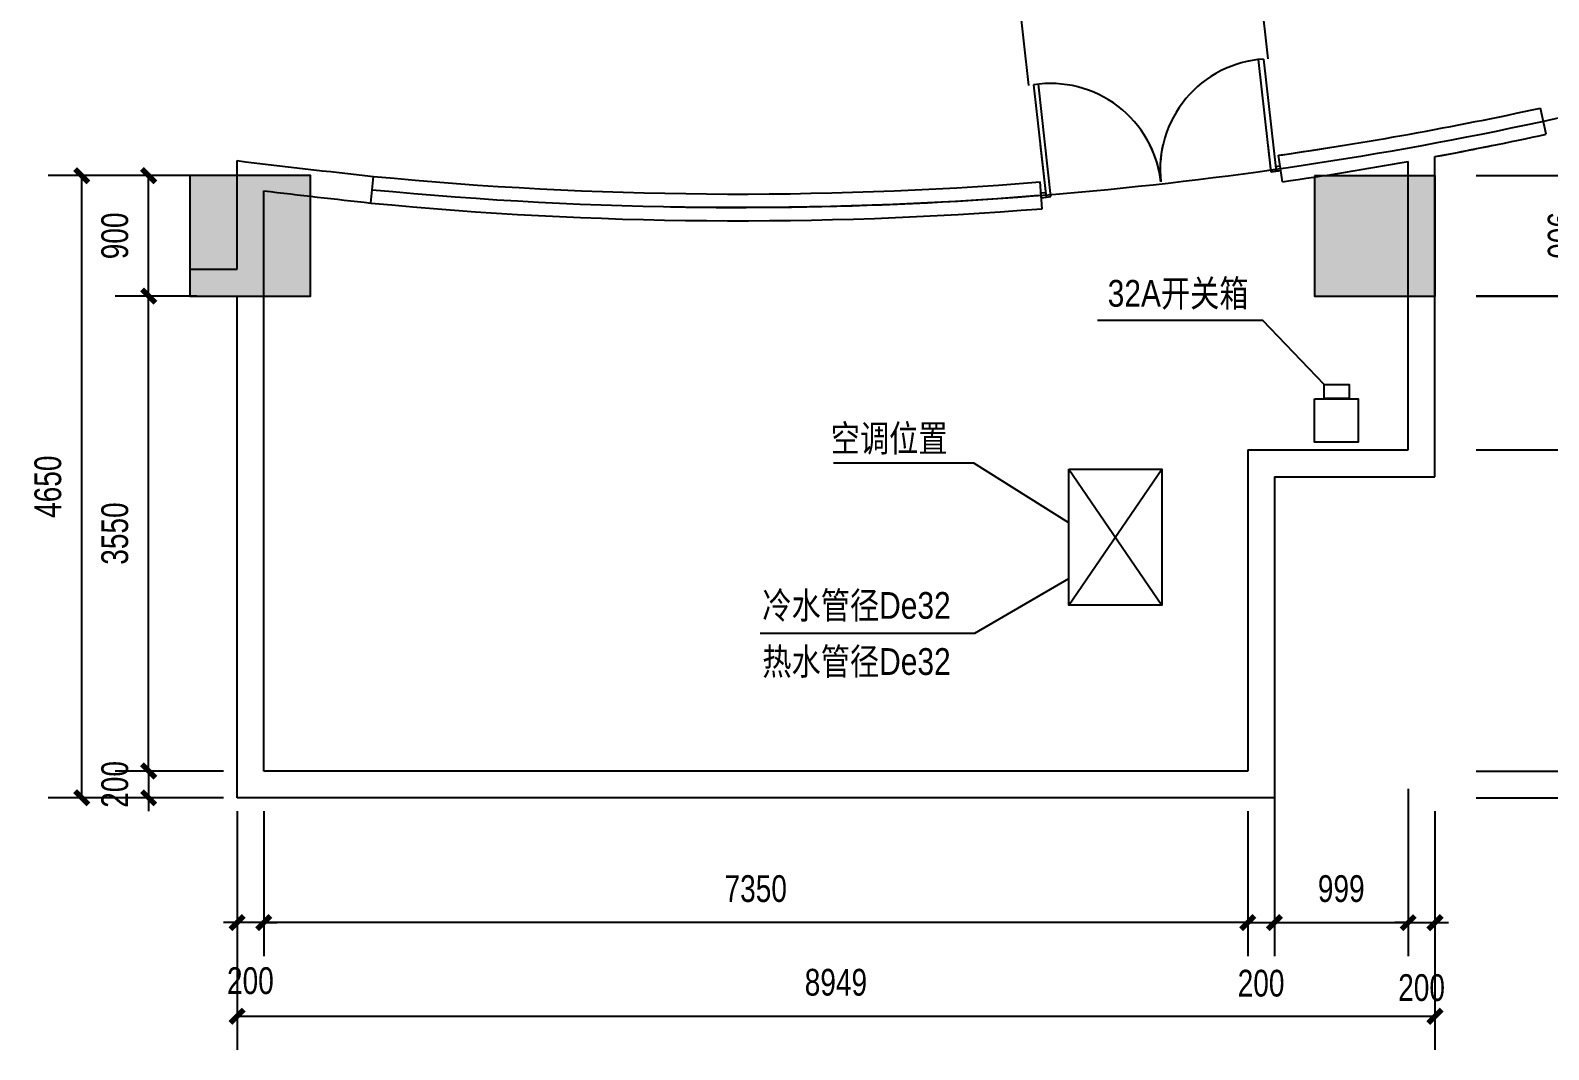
# Model space of a CAD drawing. Extents: x 85517 to 115217, y 60063 to 81065.
# Drawn here: x 93956 to 105298, y 66067 to 73686 of the extents above; entities that cross this region are included whole.
import ezdxf

# ---------------------------------------------------------------- set-up
doc = ezdxf.new("R2010")
doc.units = 0
doc.header["$LTSCALE"] = 1000
doc.layers.get('Defpoints').update_dxf_attribs({"color": 212})
for name, color, linetype in [('0-土建-DOTE', 251, 'Continuous'), ('0-土建-墙体', 7, 'Continuous'), ('0-土建-柱填充', 251, 'Continuous'), ('0-土建-窗', 4, 'Continuous'), ('0-土建-门窗', 3, 'Continuous'), ('DIM TEXT', 7, 'Continuous'), ('新增油烟管井2014-08-06', 2, 'Continuous')]:
    doc.layers.add(name, color=color, linetype=linetype)
doc.styles.get("Standard").update_dxf_attribs({"font": 'arial.ttf', "width": 0.75})
doc.dimstyles.get("Standard").update_dxf_attribs({"dimscale": 100, "dimtxt": 2, "dimasz": 1, "dimexe": 2.5, "dimexo": 3, "dimgap": 1.5, "dimtad": 1, "dimdec": 0, "dimzin": 0, "dimdsep": 46, "dimtxsty": 'Standard', "dimblk": 'ARCHTICK', "dimcen": 0.09, "dimclrd": 3, "dimclre": 3, "dimclrt": 7, "dimadec": 0, "dimazin": 0, "dimtfac": 1, "dimtdec": 0, "dimtix": 1, "dimtmove": 2, "dimatfit": 3, "dimfxl": 0, "dimtolj": 1, "dimtzin": 0, "dimarcsym": 0})

# ---------------------------------------------------------------- blocks, each defined once
blk = doc.blocks.new('A-地下室二层墙体$0$DOOR_C01')
for p, q in [((-0.48, 0.4596), (-0.48, -0.01)), ((-0.46, -0.01), (-0.46, 0.46)), ((0.46, -0.01), (0.46, 0.46)), ((0.48, 0.4596), (0.48, -0.01)), ((-0.5, -0.01), (-0.5, 0.01)), ((-0.5, 0.01), (-0.48, 0.01)), ((0.5, 0.01), (0.48, 0.01)), ((0.5, -0.01), (0.5, 0.01)), ((-0.5, -0.01), (-0.46, -0.01)), ((0.5, -0.01), (0.46, -0.01))]:
    blk.add_line(p, q)
for centre, start, end in [((-0.46, 0), 0, 92.49191), ((0.46, 0), 87.50809, 180)]:
    blk.add_arc(centre, 0.46, start, end)
blk = doc.blocks.new('_ArchTick')
at = {"color": 0, "linetype": 'ByBlock', "const_width": 0.4}
blk.add_lwpolyline([(-0.5, -0.5), (0.5, 0.5)], dxfattribs=at)
blk = doc.blocks.new('*D59')
at = {"layer": 'Defpoints', "color": 0, "transparency": 16777216}
for p in [(95500, 68150), (95700, 68150), (95500, 67017)]:
    blk.add_point(p, dxfattribs=at)
at = {"layer": '新增油烟管井2014-08-06', "color": 3, "lineweight": -2, "transparency": 16777216}
for p, q in [((95500, 67850), (95500, 66767)), ((95700, 67850), (95700, 66767)), ((95500, 67017), (95400, 67017)), ((95700, 67017), (95500, 67017)), ((95700, 67017), (95800, 67017))]:
    blk.add_line(p, q, dxfattribs=at)
at = {"layer": '新增油烟管井2014-08-06', "color": 3, "lineweight": -2, "transparency": 16777216, "xscale": 100, "yscale": 100, "zscale": 100}
for p, rotation in [((95500, 67017), 6.30742159990393e-09), ((95700, 67017), 180.0000000063074)]:
    blk.add_blockref('_ArchTick', p, dxfattribs=dict(at, rotation=rotation))
at = {"layer": '新增油烟管井2014-08-06', "color": 7, "transparency": 16777216, "insert": (95600, 66582), "char_height": 200, "attachment_point": 5, "rotation": 0}
blk.add_mtext('\\A1;200', dxfattribs=at)
blk = doc.blocks.new('*D60')
at = {"layer": 'Defpoints', "color": 0, "transparency": 16777216}
for p in [(104249, 68150), (104449, 68150), (104449, 67017)]:
    blk.add_point(p, dxfattribs=at)
at = {"layer": '新增油烟管井2014-08-06', "color": 3, "lineweight": -2, "transparency": 16777216}
for p, q in [((104249, 67850), (104249, 66767)), ((104449, 67850), (104449, 66767)), ((104249, 67017), (104149, 67017)), ((104249, 67017), (104449, 67017)), ((104449, 67017), (104549, 67017))]:
    blk.add_line(p, q, dxfattribs=at)
at = {"layer": '新增油烟管井2014-08-06', "color": 3, "lineweight": -2, "transparency": 16777216, "xscale": 100, "yscale": 100, "zscale": 100}
blk.add_blockref('_ArchTick', (104249, 67017), dxfattribs=at)
at = {"layer": '新增油烟管井2014-08-06', "color": 3, "lineweight": -2, "transparency": 16777216, "xscale": 100, "yscale": 100, "zscale": 100, "rotation": 180}
blk.add_blockref('_ArchTick', (104449, 67017), dxfattribs=at)
at = {"layer": '新增油烟管井2014-08-06', "color": 7, "transparency": 16777216, "insert": (104349, 66530), "char_height": 200, "attachment_point": 5}
blk.add_mtext('\\A1;200', dxfattribs=at)
blk = doc.blocks.new('*D61')
at = {"layer": 'Defpoints', "color": 0, "transparency": 16777216}
for p in [(103921, 68150), (103921, 67950), (105757, 67950)]:
    blk.add_point(p, dxfattribs=at)
at = {"layer": '新增油烟管井2014-08-06', "color": 3, "lineweight": -2, "transparency": 16777216}
for p, q in [((105757, 68150), (105757, 68250)), ((104757, 68150), (106007, 68150)), ((105757, 68150), (105757, 67950)), ((104757, 67950), (106007, 67950)), ((105757, 67950), (105757, 67850))]:
    blk.add_line(p, q, dxfattribs=at)
at = {"layer": '新增油烟管井2014-08-06', "color": 3, "lineweight": -2, "transparency": 16777216, "xscale": 100, "yscale": 100, "zscale": 100}
for p, rotation in [((105757, 68150), 270), ((105757, 67950), 90)]:
    blk.add_blockref('_ArchTick', p, dxfattribs=dict(at, rotation=rotation))
at = {"layer": '新增油烟管井2014-08-06', "color": 7, "transparency": 16777216, "insert": (105505, 68050), "char_height": 200, "attachment_point": 5, "rotation": 90}
blk.add_mtext('\\A1;200', dxfattribs=at)
blk = doc.blocks.new('*D62')
at = {"layer": 'Defpoints', "color": 0, "transparency": 16777216}
for p in [(103921, 70550), (105757, 70550), (103921, 68150)]:
    blk.add_point(p, dxfattribs=at)
at = {"layer": '新增油烟管井2014-08-06', "color": 3, "lineweight": -2, "transparency": 16777216}
for p, q in [((104757, 70550), (106007, 70550)), ((105757, 68150), (105757, 70550)), ((104757, 68150), (106007, 68150))]:
    blk.add_line(p, q, dxfattribs=at)
at = {"layer": '新增油烟管井2014-08-06', "color": 3, "lineweight": -2, "transparency": 16777216, "xscale": 100, "yscale": 100, "zscale": 100}
for p, rotation in [((105757, 70550), 90), ((105757, 68150), 270)]:
    blk.add_blockref('_ArchTick', p, dxfattribs=dict(at, rotation=rotation))
at = {"layer": '新增油烟管井2014-08-06', "color": 7, "transparency": 16777216, "insert": (105505, 69350), "char_height": 200, "attachment_point": 5, "rotation": 90}
blk.add_mtext('\\A1;2400', dxfattribs=at)
blk = doc.blocks.new('*D63')
at = {"layer": 'Defpoints', "color": 0, "transparency": 16777216}
for p in [(103921, 71700), (105757, 71700), (103921, 70550)]:
    blk.add_point(p, dxfattribs=at)
at = {"layer": '新增油烟管井2014-08-06', "color": 3, "lineweight": -2, "transparency": 16777216}
for p, q in [((104757, 71700), (106007, 71700)), ((105757, 70550), (105757, 71700)), ((104757, 70550), (106007, 70550))]:
    blk.add_line(p, q, dxfattribs=at)
at = {"layer": '新增油烟管井2014-08-06', "color": 3, "lineweight": -2, "transparency": 16777216, "xscale": 100, "yscale": 100, "zscale": 100}
for p, rotation in [((105757, 71700), 90), ((105757, 70550), 270)]:
    blk.add_blockref('_ArchTick', p, dxfattribs=dict(at, rotation=rotation))
at = {"layer": '新增油烟管井2014-08-06', "color": 7, "transparency": 16777216, "insert": (105505, 71125), "char_height": 200, "attachment_point": 5, "rotation": 90}
blk.add_mtext('\\A1;1150', dxfattribs=at)
blk = doc.blocks.new('*D64')
at = {"layer": 'Defpoints', "color": 0, "transparency": 16777216}
for p in [(104121, 72600), (105756, 72602), (104122, 71700)]:
    blk.add_point(p, dxfattribs=at)
at = {"layer": '新增油烟管井2014-08-06', "color": 3, "lineweight": -2, "transparency": 16777216}
for p, q in [((104756, 72601), (106006, 72602)), ((105757, 71702), (105756, 72602)), ((104757, 71701), (106007, 71702))]:
    blk.add_line(p, q, dxfattribs=at)
at = {"layer": '新增油烟管井2014-08-06', "color": 3, "lineweight": -2, "transparency": 16777216, "xscale": 100, "yscale": 100, "zscale": 100}
for p, rotation in [((105756, 72602), 90.07752486366915), ((105757, 71702), 270.0775248636692)]:
    blk.add_blockref('_ArchTick', p, dxfattribs=dict(at, rotation=rotation))
at = {"layer": '新增油烟管井2014-08-06', "color": 7, "transparency": 16777216, "insert": (105390, 72153), "char_height": 200, "attachment_point": 5, "rotation": 270.0775}
blk.add_mtext('\\A1;900', dxfattribs=at)
blk = doc.blocks.new('*D65')
at = {"layer": 'Defpoints', "color": 0, "transparency": 16777216}
for p in [(95700, 68150), (94840, 67950), (95700, 67950)]:
    blk.add_point(p, dxfattribs=at)
at = {"layer": '新增油烟管井2014-08-06', "color": 3, "lineweight": -2, "transparency": 16777216}
for p, q in [((94840, 68150), (94840, 68250)), ((95400, 68150), (94590, 68150)), ((94840, 68150), (94840, 67950)), ((95400, 67950), (94590, 67950)), ((94840, 67950), (94840, 67850))]:
    blk.add_line(p, q, dxfattribs=at)
at = {"layer": '新增油烟管井2014-08-06', "color": 3, "lineweight": -2, "transparency": 16777216, "xscale": 100, "yscale": 100, "zscale": 100}
for p, rotation in [((94840, 68150), 270), ((94840, 67950), 90)]:
    blk.add_blockref('_ArchTick', p, dxfattribs=dict(at, rotation=rotation))
at = {"layer": '新增油烟管井2014-08-06', "color": 7, "transparency": 16777216, "insert": (94588, 68050), "char_height": 200, "attachment_point": 5, "rotation": 90}
blk.add_mtext('\\A1;200', dxfattribs=at)
blk = doc.blocks.new('*D66')
at = {"layer": 'Defpoints', "color": 0, "transparency": 16777216}
for p in [(94840, 71700), (95500, 71700), (95500, 68150)]:
    blk.add_point(p, dxfattribs=at)
at = {"layer": '新增油烟管井2014-08-06', "color": 3, "lineweight": -2, "transparency": 16777216}
for p, q in [((95200, 71700), (94590, 71700)), ((94840, 68150), (94840, 71700)), ((95200, 68150), (94590, 68150))]:
    blk.add_line(p, q, dxfattribs=at)
at = {"layer": '新增油烟管井2014-08-06', "color": 3, "lineweight": -2, "transparency": 16777216, "xscale": 100, "yscale": 100, "zscale": 100}
for p, rotation in [((94840, 71700), 90), ((94840, 68150), 270)]:
    blk.add_blockref('_ArchTick', p, dxfattribs=dict(at, rotation=rotation))
at = {"layer": '新增油烟管井2014-08-06', "color": 7, "transparency": 16777216, "insert": (94588, 69925), "char_height": 200, "attachment_point": 5, "rotation": 90}
blk.add_mtext('\\A1;3550', dxfattribs=at)
blk = doc.blocks.new('*D67')
at = {"layer": 'Defpoints', "color": 0, "transparency": 16777216}
for p in [(94840, 72600), (95150, 72600), (95150, 71700)]:
    blk.add_point(p, dxfattribs=at)
at = {"layer": '新增油烟管井2014-08-06', "color": 3, "lineweight": -2, "transparency": 16777216}
for p, q in [((94850, 72600), (94590, 72600)), ((94840, 71700), (94840, 72600)), ((94850, 71700), (94590, 71700))]:
    blk.add_line(p, q, dxfattribs=at)
at = {"layer": '新增油烟管井2014-08-06', "color": 3, "lineweight": -2, "transparency": 16777216, "xscale": 100, "yscale": 100, "zscale": 100}
for p, rotation in [((94840, 72600), 90), ((94840, 71700), 270)]:
    blk.add_blockref('_ArchTick', p, dxfattribs=dict(at, rotation=rotation))
at = {"layer": '新增油烟管井2014-08-06', "color": 7, "transparency": 16777216, "insert": (94588, 72150), "char_height": 200, "attachment_point": 5, "rotation": 90}
blk.add_mtext('\\A1;900', dxfattribs=at)
blk = doc.blocks.new('*D68')
at = {"layer": 'Defpoints', "color": 0, "transparency": 16777216}
for p in [(95500, 68571), (104449, 68571), (104449, 66317)]:
    blk.add_point(p, dxfattribs=at)
at = {"layer": '新增油烟管井2014-08-06', "color": 3, "lineweight": -2, "transparency": 16777216}
for p, q in [((95500, 67317), (95500, 66067)), ((104449, 67317), (104449, 66067)), ((95500, 66317), (104449, 66317))]:
    blk.add_line(p, q, dxfattribs=at)
at = {"layer": '新增油烟管井2014-08-06', "color": 3, "lineweight": -2, "transparency": 16777216, "xscale": 100, "yscale": 100, "zscale": 100, "rotation": 180}
blk.add_blockref('_ArchTick', (95500, 66317), dxfattribs=at)
at = {"layer": '新增油烟管井2014-08-06', "color": 3, "lineweight": -2, "transparency": 16777216, "xscale": 100, "yscale": 100, "zscale": 100}
blk.add_blockref('_ArchTick', (104449, 66317), dxfattribs=at)
at = {"layer": '新增油烟管井2014-08-06', "color": 7, "transparency": 16777216, "insert": (99974, 66570), "char_height": 200, "attachment_point": 5}
blk.add_mtext('\\A1;8949', dxfattribs=at)
blk = doc.blocks.new('*D69')
at = {"layer": 'Defpoints', "color": 0, "transparency": 16777216}
for p in [(94340, 72600), (96000, 72600), (96000, 67950)]:
    blk.add_point(p, dxfattribs=at)
at = {"layer": '新增油烟管井2014-08-06', "color": 3, "lineweight": -2, "transparency": 16777216}
for p, q in [((95340, 72600), (94090, 72600)), ((94340, 67950), (94340, 72600)), ((95340, 67950), (94090, 67950))]:
    blk.add_line(p, q, dxfattribs=at)
at = {"layer": '新增油烟管井2014-08-06', "color": 3, "lineweight": -2, "transparency": 16777216, "xscale": 100, "yscale": 100, "zscale": 100}
for p, rotation in [((94340, 72600), 90), ((94340, 67950), 270)]:
    blk.add_blockref('_ArchTick', p, dxfattribs=dict(at, rotation=rotation))
at = {"layer": '新增油烟管井2014-08-06', "color": 7, "transparency": 16777216, "insert": (94088, 70275), "char_height": 200, "attachment_point": 5, "rotation": 90}
blk.add_mtext('\\A1;4650', dxfattribs=at)
blk = doc.blocks.new('*D73')
at = {"layer": 'Defpoints', "color": 0, "transparency": 16777216}
for p in [(101304, 74267), (103368, 72005), (101579, 71805)]:
    blk.add_point(p, dxfattribs=at)
at = {"layer": '新增油烟管井2014-08-06', "color": 3, "lineweight": -2, "transparency": 16777216}
for p, q in [((103204, 73474), (103065, 74716)), ((101415, 73274), (101276, 74516)), ((103092, 74468), (101304, 74267))]:
    blk.add_line(p, q, dxfattribs=at)
at = {"layer": '新增油烟管井2014-08-06', "color": 3, "lineweight": -2, "transparency": 16777216, "xscale": 100, "yscale": 100, "zscale": 100}
for p, rotation in [((103092, 74468), 6.389002658337279), ((101304, 74267), 186.3890026583373)]:
    blk.add_blockref('_ArchTick', p, dxfattribs=dict(at, rotation=rotation))
at = {"layer": '新增油烟管井2014-08-06', "color": 7, "transparency": 16777216, "insert": (102170, 74618), "char_height": 200, "attachment_point": 5, "rotation": 6.389}
blk.add_mtext('\\A1;1800', dxfattribs=at)
blk = doc.blocks.new('*D74')
at = {"layer": 'Defpoints', "color": 0, "transparency": 16777216}
for p in [(103250, 70350), (104249, 70350), (104249, 67017)]:
    blk.add_point(p, dxfattribs=at)
at = {"layer": '新增油烟管井2014-08-06', "color": 3, "lineweight": -2, "transparency": 16777216}
for p, q in [((103250, 68017), (103250, 66767)), ((104249, 68017), (104249, 66767)), ((103250, 67017), (104249, 67017))]:
    blk.add_line(p, q, dxfattribs=at)
at = {"layer": '新增油烟管井2014-08-06', "color": 3, "lineweight": -2, "transparency": 16777216, "xscale": 100, "yscale": 100, "zscale": 100, "rotation": 180}
blk.add_blockref('_ArchTick', (103250, 67017), dxfattribs=at)
at = {"layer": '新增油烟管井2014-08-06', "color": 3, "lineweight": -2, "transparency": 16777216, "xscale": 100, "yscale": 100, "zscale": 100}
blk.add_blockref('_ArchTick', (104249, 67017), dxfattribs=at)
at = {"layer": '新增油烟管井2014-08-06', "color": 7, "transparency": 16777216, "insert": (103749, 67270), "char_height": 200, "attachment_point": 5}
blk.add_mtext('\\A1;999', dxfattribs=at)
blk = doc.blocks.new('*D75')
at = {"layer": 'Defpoints', "color": 0, "transparency": 16777216}
for p in [(95700, 68150), (103050, 68150), (95700, 67017)]:
    blk.add_point(p, dxfattribs=at)
at = {"layer": '新增油烟管井2014-08-06', "color": 3, "lineweight": -2, "transparency": 16777216}
for p, q in [((95700, 67850), (95700, 66767)), ((103050, 67850), (103050, 66767)), ((103050, 67017), (95700, 67017))]:
    blk.add_line(p, q, dxfattribs=at)
at = {"layer": '新增油烟管井2014-08-06', "color": 3, "lineweight": -2, "transparency": 16777216, "xscale": 100, "yscale": 100, "zscale": 100, "rotation": 180}
blk.add_blockref('_ArchTick', (95700, 67017), dxfattribs=at)
at = {"layer": '新增油烟管井2014-08-06', "color": 3, "lineweight": -2, "transparency": 16777216, "xscale": 100, "yscale": 100, "zscale": 100}
blk.add_blockref('_ArchTick', (103050, 67017), dxfattribs=at)
at = {"layer": '新增油烟管井2014-08-06', "color": 7, "transparency": 16777216, "insert": (99375, 67270), "char_height": 200, "attachment_point": 5}
blk.add_mtext('\\A1;7350', dxfattribs=at)
blk = doc.blocks.new('*D76')
at = {"layer": 'Defpoints', "color": 0, "transparency": 16777216}
for p in [(103050, 68150), (103250, 68150), (103250, 67017)]:
    blk.add_point(p, dxfattribs=at)
at = {"layer": '新增油烟管井2014-08-06', "color": 3, "lineweight": -2, "transparency": 16777216}
for p, q in [((103050, 67850), (103050, 66767)), ((103250, 67850), (103250, 66767)), ((103050, 67017), (102950, 67017)), ((103050, 67017), (103250, 67017)), ((103250, 67017), (103350, 67017))]:
    blk.add_line(p, q, dxfattribs=at)
at = {"layer": '新增油烟管井2014-08-06', "color": 3, "lineweight": -2, "transparency": 16777216, "xscale": 100, "yscale": 100, "zscale": 100}
blk.add_blockref('_ArchTick', (103050, 67017), dxfattribs=at)
at = {"layer": '新增油烟管井2014-08-06', "color": 3, "lineweight": -2, "transparency": 16777216, "xscale": 100, "yscale": 100, "zscale": 100, "rotation": 180}
blk.add_blockref('_ArchTick', (103250, 67017), dxfattribs=at)
at = {"layer": '新增油烟管井2014-08-06', "color": 7, "transparency": 16777216, "insert": (103150, 66563), "char_height": 200, "attachment_point": 5}
blk.add_mtext('\\A1;200', dxfattribs=at)

msp = doc.modelspace()

# ---------------------------------------------------------------- hatches: boundary and pattern name
for points in [[(96048.8, 72600), (95148.8, 72600), (95148.8, 71700), (96048.8, 71700)], [(103550, 72599.9), (103550, 71699.9), (104450, 71699.9), (104450, 72599.9)]]:
    msp.add_hatch(color=256).paths.add_polyline_path(points)
at = {"layer": '0-土建-柱填充'}
for points in [[(96048.8, 72600), (95148.8, 72600), (95148.8, 71700), (96048.8, 71700)], [(103550, 72599.9), (103550, 71699.9), (104450, 71699.9), (104450, 72599.9)]]:
    msp.add_hatch(color=256, dxfattribs=at).paths.add_polyline_path(points)

# ---------------------------------------------------------------- linework, layer by layer
at = {"color": 3}
for p, q in [((103163.8, 71516.3), (101926.9, 71516.3)), ((101003.3, 70450.7), (99957, 70450.7))]:
    msp.add_line(p, q, dxfattribs=at)
for points in [[(95148.8, 72600), (95148.8, 71700), (96048.8, 71700), (96048.8, 72600)], [(103550, 72599.9), (103550, 71699.9), (104450, 71699.9), (104450, 72599.9)]]:
    msp.add_lwpolyline(points, close=True)
at = {"layer": '0-土建-DOTE'}
msp.add_arc((99246.5, 100726.4), 28363.6, 268.97519, 283.56844, dxfattribs=at)
at = {"layer": '0-土建-墙体'}
for p, q in [((105279.4, 72909.4), (105237, 73104.9)), ((95500, 71899.9), (95500, 72712.2)), ((95500, 71899.9), (95500, 72712.2)), ((103309.9, 72554.3), (103281.3, 72752.3)), ((103309.9, 72554.3), (103281.3, 72752.3)), ((104248.8, 70550), (104248.8, 72705.8)), ((104248.8, 70550), (104248.8, 72705.8)), ((104448.8, 70350), (104448.8, 72742.2)), ((96500, 72395.6), (96519.3, 72594.7)), ((96500, 72395.6), (96519.3, 72594.7)), ((95700, 68150), (95700, 72486.7)), ((95700, 68150), (95700, 72486.7)), ((95150, 71899.9), (95500, 71899.9)), ((95150, 71899.9), (95500, 71899.9)), ((95150, 71699.9), (95500, 71699.9)), ((95150, 71699.9), (95500, 71699.9)), ((95500, 67950), (95500, 71699.9)), ((103050, 70550), (104248.8, 70550)), ((103050, 70550), (103050, 68150)), ((103050, 70550), (104248.8, 70550)), ((103050, 70550), (103050, 68150)), ((103250, 70350), (104248.8, 70350)), ((103250, 70350), (103250, 68150)), ((103250, 70350), (104448.8, 70350)), ((103250, 70350), (103250, 67950)), ((103050, 68150), (95700, 68150)), ((103050, 68150), (95700, 68150)), ((103250, 67950), (95500, 67950)), ((103250, 67950), (95700, 67950))]:
    msp.add_line(p, q, dxfattribs=at)
for centre, radius, start, end in [((99246.5, 100726.4), 28263.6, 278.20735, 282.23656), ((99246.5, 100726.4), 28263.6, 278.20735, 279.2465), ((99246.5, 100726.4), 28463.6, 280.53102, 282.23656), ((99246.5, 100726.4), 28463.6, 280.53102, 281.45789), ((105628.9, 156079.2), 83980.1, 263.072654, 263.772687), ((105628.9, 156079.2), 83980.1, 263.072654, 263.772687), ((99246.5, 100726.4), 28463.6, 278.20735, 280.1218), ((99246.5, 100726.4), 28463.6, 278.20735, 280.1218), ((105628.9, 156079.2), 84180.1, 263.226296, 263.774326), ((105628.9, 156079.2), 84180.1, 263.226296, 263.774326)]:
    msp.add_arc(centre, radius, start, end, dxfattribs=at)
at = {"layer": '0-土建-柱填充'}
for points in [[(95148.8, 72600), (95148.8, 71700), (96048.8, 71700), (96048.8, 72600)], [(103550, 72599.9), (103550, 71699.9), (104450, 71699.9), (104450, 72599.9)]]:
    msp.add_lwpolyline(points, close=True, dxfattribs=at)
at = {"layer": '0-土建-窗'}
msp.add_line((101514.8, 72353.3), (101498.8, 72552.7), dxfattribs=at)
msp.add_line((101514.8, 72353.3), (101498.8, 72552.7), dxfattribs=at)
for centre, radius in [((99246.5, 100726.4), 28263.6), ((99246.5, 100726.4), 28263.6), ((99236.9, 100626.9), 28263.6), ((99246.5, 100726.4), 28463.6), ((99246.5, 100726.4), 28463.6)]:
    msp.add_arc(centre, radius, 264.46273, 274.57066, dxfattribs=at)
at = {"layer": '0-土建-门窗'}
for p, q in [((101500.8, 72830), (101544.6, 72439.1)), ((101580.4, 72443.1), (101537, 72830)), ((103226.1, 72627.4), (103203.4, 72830)), ((103239.6, 72830), (103261.8, 72631.4)), ((103297.6, 72635.4), (103226.1, 72627.4)), ((103293.6, 72671.2), (103257.8, 72667.2)), ((103297.6, 72635.4), (103293.6, 72671.2)), ((101504.8, 72470.9), (101540.6, 72474.9)), ((101508.8, 72435.1), (101504.8, 72470.9)), ((101508.8, 72435.1), (101580.4, 72443.1))]:
    msp.add_line(p, q, dxfattribs=at)
for centre, start, end in [((101578.4, 72461), 6.389, 26.46807), ((103224.1, 72645.3), 167.10632, 186.389)]:
    msp.add_arc(centre, 828, start, end, dxfattribs=at)
at = {"layer": '新增油烟管井2014-08-06', "color": 3}
for p, q in [((103621.6, 71038.5), (103163.8, 71516.3)), ((101713.2, 70004.3), (101003.3, 70450.7)), ((101010.6, 69179.7), (101713.2, 69589.3)), ((99409.1, 69179.7), (101010.6, 69179.7))]:
    msp.add_line(p, q, dxfattribs=at)
at = {"layer": '新增油烟管井2014-08-06', "color": 5}
for p, q in [((101713.2, 70406.5), (102409.5, 69388.6)), ((101713.2, 69388.6), (102409.5, 70406.5))]:
    msp.add_line(p, q, dxfattribs=at)
for points in [[(103621.6, 71038.5), (103809, 71038.5), (103809, 70933.8), (103621.6, 70933.8)], [(103550.1, 70932.6), (103874.4, 70932.6), (103874.4, 70608.7), (103550.1, 70608.7)], [(101713.2, 70406.5), (102409.5, 70406.5), (102409.5, 69388.6), (101713.2, 69388.6)]]:
    msp.add_lwpolyline(points, close=True, dxfattribs=at)

# ---------------------------------------------------------------- block references
at = {"layer": '0-土建-门窗', "xscale": 1799.999999999993, "yscale": 1799.999999999993, "zscale": 1799.999999999993, "rotation": 6.389002657779913}
msp.add_blockref('A-地下室二层墙体$0$DOOR_C01', (102401.2, 72553.1), dxfattribs=at)

# ---------------------------------------------------------------- texts
at = {"layer": 'DIM TEXT', "width": 0.8}
for s, p in [('32A开关箱', (102004.4, 71620.5)), ('空调位置', (99935.4, 70536.6)), ('冷水管径De32', (99424.2, 69287.8)), ('热水管径De32', (99424.2, 68868.5))]:
    msp.add_text(s, height=200, dxfattribs=at).set_placement(p)

# ---------------------------------------------------------------- dimensions: what is measured, and where the dimension line sits
at = {"layer": '新增油烟管井2014-08-06'}
for p1, p2, distance, picture, middle in [((103368.2, 72004.8), (101579.4, 71804.5), -2478.2, '*D73', (102170, 74618.1)), ((96000, 67950), (96000, 72600), 1660.3, '*D69', (94087.6, 70275)), ((95150, 71699.9), (95150, 72600), 310.3, '*D67', (94587.6, 72150)), ((95500, 68150), (95500, 71699.9), 660.3, '*D66', (94587.5, 69925)), ((103921.2, 70550), (103921.2, 71699.9), -1836.2, '*D63', (105505.4, 71125)), ((103921.2, 68150), (103921.2, 70550), -1836.2, '*D62', (105505.4, 69350)), ((103250, 70350), (104248.8, 70350), -3332.5, '*D74', (103749.4, 67269.6)), ((95500, 68571), (104448.8, 68571), -2253.5, '*D68', (99974.4, 66569.6)), ((95700, 68150), (95700, 67950), -860.3, '*D65', (94587.6, 68050)), ((103921.2, 68150), (103921.2, 67950), 1836.2, '*D61', (105505.4, 68050)), ((103050, 68150), (95700, 68150), 1132.5, '*D75', (99375, 67269.7))]:
    dim = msp.add_aligned_dim(p1=p1, p2=p2, distance=distance, dimstyle='Standard', override={"dimfxl": 10, "dimfxlon": 1, "dimarcsym": 1}, dxfattribs=at)
    dim.commit()
    dim.dimension.update_dxf_attribs({"geometry": picture, "text_midpoint": middle})
for base, p1, p2, angle, picture, middle in [((105756.3, 72602.1), (104122.5, 71699.9), (104121.2, 72599.9), 90.07752, '*D64', (105389.9, 72152.5)), ((95500, 67017.5), (95700, 68150), (95500, 68150), 180, '*D59', (95600, 66582.4)), ((103250, 67017.5), (103050, 68150), (103250, 68150), 0, '*D76', (103150, 66563)), ((104448.8, 67017.5), (104248.8, 68150), (104448.8, 68150), 0, '*D60', (104348.8, 66529.7))]:
    dim = msp.add_linear_dim(base=base, p1=p1, p2=p2, angle=angle, dimstyle='Standard', override={"dimfxl": 10, "dimfxlon": 1, "dimarcsym": 1}, dxfattribs=at)
    dim.commit()
    dim.dimension.update_dxf_attribs({"geometry": picture, "text_midpoint": middle, "dimtype": 161})

doc.saveas('drawing.dxf')
